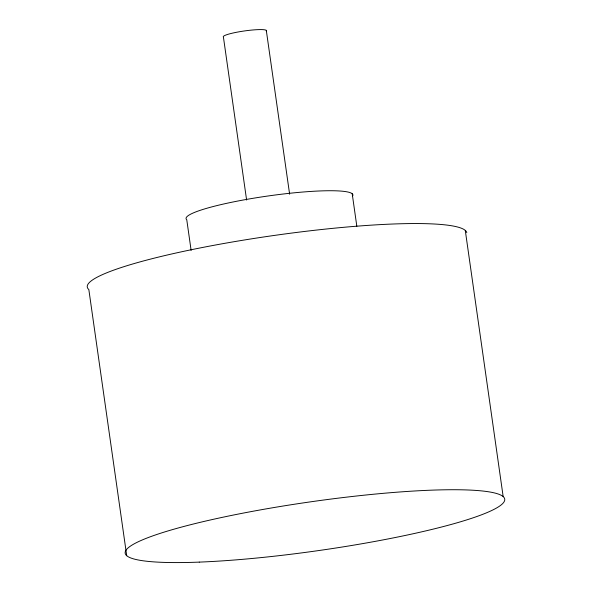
<?xml version="1.0" encoding="UTF-8"?>
<svg xmlns="http://www.w3.org/2000/svg" width="592" height="592" viewBox="0 0 592 592"><rect width="100%" height="100%" fill="white"/><g stroke="black" fill="none" stroke-linecap="round" stroke-linejoin="round"><path stroke-width="0.89" d="M465.282 230.406L503.163 496.584M352.203 193.747L356.828 226.233M266.296 30.362L289.621 194.22M246.612 200.044L223.421 37.096A21.837 2.812 -8.1 0 1 244.881 30.888A21.837 2.812 -8.1 0 1 266.296 31.102M191.127 250.416L186.761 219.736A84.256 10.848 -8.1 0 1 266.837 196.159A84.256 10.848 -8.1 0 1 352.728 195.826M126.718 555.718L88.837 289.547A191.704 24.694 -8.1 0 1 261.694 237.274A191.704 24.694 -8.1 0 1 466.785 232.634M199.252 562.111A191.704 24.694 -8.1 0 0 503.119 503.096A191.704 24.694 -8.1 0 0 242.454 513.249A191.704 24.694 -8.1 0 0 199.252 562.111"/></g></svg>
